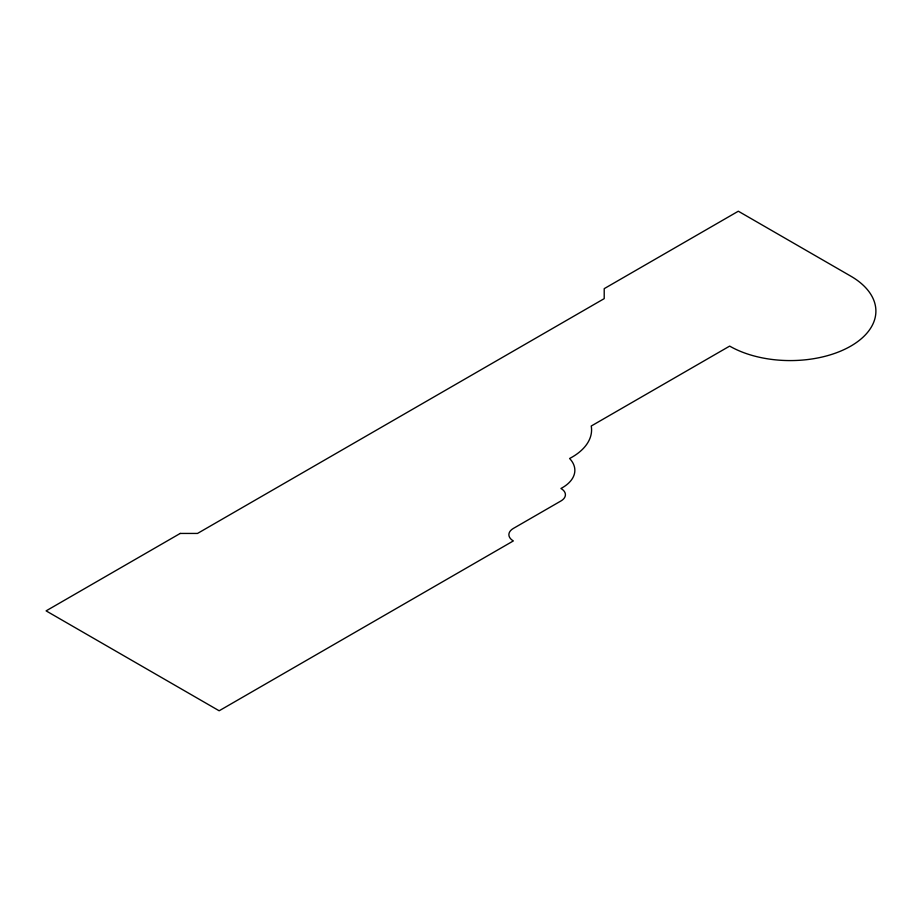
<?xml version="1.0" encoding="UTF-8"?>
<svg xmlns="http://www.w3.org/2000/svg" width="922" height="922" viewBox="0 0 922 922"><rect width="100%" height="100%" fill="white"/><g stroke="black" fill="none" stroke-linecap="round" stroke-linejoin="round"><path stroke-width="1.38" d="M180.216 533.435L46.1 610.871L219.159 710.781L513.347 540.926A15.282 8.828 0 0 1 513.347 528.444L560.945 500.969A15.305 8.84 0 0 0 560.945 488.476A42.539 24.56 0 0 0 569.6 458.499A66.799 38.563 0 0 0 591.233 426.033L729.671 346.096A85.654 49.454 0 0 0 850.81 346.096A85.654 49.454 0 0 0 850.81 276.162L738.326 211.219L604.21 288.655L604.21 298.636L197.527 533.435L180.216 533.435"/></g></svg>
